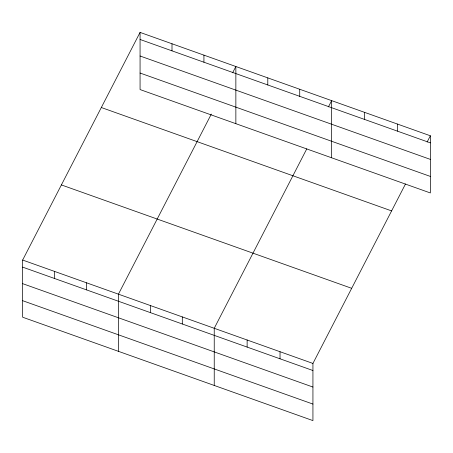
<?xml version="1.0" encoding="UTF-8"?>
<svg xmlns="http://www.w3.org/2000/svg" width="453" height="453" viewBox="0 0 453 453"><rect width="100%" height="100%" fill="white"/><g stroke="black" fill="none" stroke-linecap="round" stroke-linejoin="round"><path stroke-width="0.68" d="M405.486 183.986L312.932 363.436L312.932 420.605L22.65 317.219L22.65 260.05L140.068 32.395L430.35 135.781L430.35 192.95L140.068 89.564L140.068 32.395M211.319 114.094L118.443 294.167L118.443 351.335M232.632 72.774L235.86 66.512L235.86 123.68M306.789 148.839L214.235 328.289L214.235 385.452M328.425 106.891L331.653 100.628L331.653 157.797M427.122 142.044L430.35 135.781M140.068 39.473L430.35 142.859M140.068 56.002L430.35 159.388M140.068 73.035L430.35 176.421M101.319 107.52L391.602 210.905M61.398 184.926L351.681 288.312M22.65 260.05L312.932 363.436M22.65 267.128L312.932 370.52M22.65 283.657L312.932 387.049M22.65 300.69L312.932 404.076M397.451 124.065L397.451 131.144M364.552 112.35L364.552 119.428M299.722 89.258L299.722 96.336M280.033 351.721L280.033 358.799M267.791 77.888L267.791 84.966M247.134 340.005L247.134 347.083M203.929 55.141L203.929 62.22M182.304 316.913L182.304 323.991M171.998 43.765L171.998 50.849M150.373 305.543L150.373 312.621M86.512 282.797L86.512 289.875M54.581 271.426L54.581 278.504"/></g></svg>
